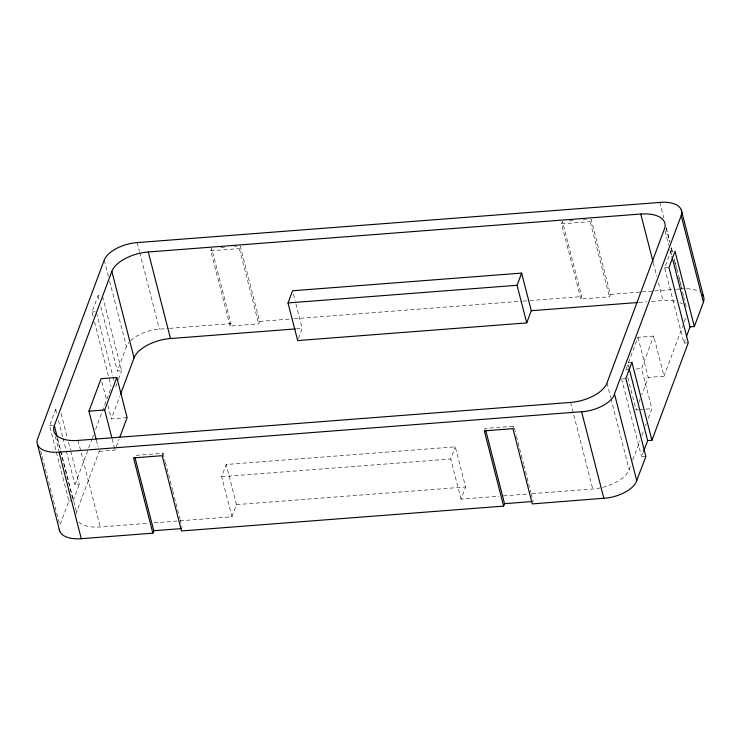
<?xml version="1.0" encoding="UTF-8"?>
<svg xmlns="http://www.w3.org/2000/svg" width="741" height="741" viewBox="0 0 741 741"><rect width="100%" height="100%" fill="white"/><g stroke="black" fill="none" stroke-linecap="round" stroke-linejoin="round"><path stroke-width="0.56" stroke-dasharray="3.71 2.78" d="M60.225 524.295L68.913 500.99L49.591 425.723L55.649 409.486L58.872 409.236M93.116 316.453L91.986 312.026L98.034 295.779L101.258 295.529M70.747 451.213L79.268 484.41L74.971 484.744L88.29 449.009M88.698 447.925L91.93 439.265M92.329 438.181L93.542 434.93M95.561 429.511L111.307 387.284M102.619 296.557L121.654 370.704L117.356 371.037L126.442 346.677A28.473 14.32 -14.4 0 1 128.86 342.611M73.211 500.657L79.268 484.41M115.596 386.95L116.809 383.699M118.421 379.373L121.654 370.704M75.971 514.439A31.465 15.83 -14.4 0 1 76.545 512.235L99.257 451.315L98.396 447.972M127.109 417.618L111.363 418.832L119.727 396.389M99.257 451.315L115.003 450.102L119.042 439.274M230.071 326.059L210.75 250.801L211.657 248.365L230.979 323.622L230.071 326.059L258.711 323.854L259.619 321.418L240.297 246.16L239.389 248.596L258.711 323.854M162.177 455.696L163.085 453.26L134.454 455.465M154.082 522.813L231.97 516.81L221.661 476.676L226.2 464.487L455.27 446.823L465.58 486.967L461.041 499.147L498.832 496.229M231.97 516.81L236.509 504.63L226.2 464.487M298.428 338.535L302.208 328.383L295.39 301.828M461.041 499.147L450.732 459.003L455.27 446.823M484.614 430.049L485.216 428.418L513.856 426.214L516.125 435.069M580.842 299.012L561.539 223.847L562.447 221.411L581.75 296.576L580.842 299.012L609.472 296.808L610.38 294.372L591.077 219.206L590.169 221.642L609.472 296.808M512.939 428.65L513.856 426.214M626.238 368.694L637.945 337.294L653.692 336.081L664.001 376.215L648.245 377.428L641.789 394.758M688.278 342.787L683.98 343.12L664.658 267.862L670.716 251.616L675.005 251.292M648.301 418.322L651.885 408.699L641.576 368.564L653.692 336.081M638.39 409.745L636.139 409.921L637.353 406.67M638.964 402.335L640.178 399.084M602.757 487.337A31.465 15.83 -14.4 0 0 629.174 469.618L630.767 465.339M632.768 459.994L639.937 440.765M641.928 435.421L643.521 431.142M645.513 425.797L646.309 423.667M664.001 376.215L682.72 325.994M684.313 321.714L686.703 315.305M645.893 456.493L641.595 456.827L643.207 452.492M683.98 343.12L685.601 338.794M220.818 247.661L225.403 247.309M234.564 246.596L236.861 246.42M569.32 220.883L575.044 220.438M583.065 219.818L586.502 219.558M210.75 250.801L239.389 248.596M561.539 223.847L590.169 221.642M91.986 312.026L95.2 311.776M664.658 267.862L668.956 267.529M130.712 340.61A28.473 14.32 -14.4 0 1 159.398 329.143L168.485 328.448M169.624 328.356L230.979 323.622M259.619 321.418L292.982 318.843M294.131 318.76L521.923 301.189M523.072 301.105L528.824 300.661M529.972 300.568L581.75 296.576M610.38 294.372L641.058 292M642.197 291.917L653.562 291.037M654.692 290.954L675.144 289.37M676.283 289.286L680.831 288.934M296.483 328.828L302.208 328.383M638.946 302.421L646.958 301.8M651.543 301.448L663 300.568A31.465 15.83 -14.4 0 1 676.163 301.42M631.916 362.229L627.618 362.562L628.766 367.017M629.202 369.518L625.83 369.778L626.404 372.01M635.954 368.999L641.576 368.564M622.635 378.725L625.858 378.475M49.591 425.723L52.815 425.482M639.511 409.653L651.885 408.699M221.661 476.676L450.732 459.003M68.913 500.99L72.136 500.74M236.509 504.63L465.58 486.967M78.889 522.136A31.465 15.83 -14.4 0 0 100.248 526.971L148.357 523.257M503.417 495.877L527.472 494.025M532.047 493.673L592.754 488.986A31.465 15.83 -14.4 0 0 600.756 487.81M684.582 288.749L681.97 288.851L674.273 258.887M659.74 202.302L663.732 217.835M666.298 227.82L669.716 241.14M671.42 247.79L672.847 253.339M666.048 227.95L669.753 242.381M671.179 247.929L672.319 252.366M674.31 260.128L676.589 269.011M678.867 277.884L680.581 284.544M680.868 285.655L683.434 295.64M683.711 296.743L686.851 308.951M670.716 251.616L671.568 254.941M665.057 230.97L668.753 245.401M669.892 249.837L671.605 256.497M653.312 262.842L656.73 276.152M658.434 282.812L663 300.568M637.945 337.294L648.245 377.428M627.831 377.586L636.139 409.921M621.56 378.808L641.595 456.827M606.953 383.069L610.658 397.491M610.945 398.602L629.174 469.618M570.533 402.437L592.754 488.986M516.412 436.171L523.517 463.838M523.794 464.95L530.899 492.617M531.186 493.728L533.177 501.472M293.399 294.075L295.103 300.716M137.178 242.594L139.456 251.477M139.743 252.579L159.398 329.143M163.085 453.26L165.076 461.004M165.363 462.115L172.468 489.782M172.746 490.894L179.85 518.561M180.137 519.663L182.129 527.416M104.222 260.128L108.492 276.773M109.631 281.21L126.442 346.677M98.034 295.779L99.174 300.207M100.878 306.848L117.356 371.037M96.562 312.795L112.762 375.882M113.04 376.993L113.892 380.309M94.542 321.983L111.02 386.172M101.915 382.041L106.5 399.881M107.927 405.447L111.363 418.832M112.141 438.95L115.003 450.102M96.386 440.173L98.108 446.86M78.027 440.423L100.248 526.971M61.077 413.58L67.329 437.931M68.468 442.358L70.46 450.102M55.649 409.486L56.788 413.913M58.493 420.555L62.753 437.153M63.041 438.255L74.971 484.744M57.742 438.996L60.586 450.093M60.873 451.204L76.545 512.235M57.011 437.57L60.141 449.741M60.429 450.852L72.924 499.545M55.316 436.468L59.021 450.899M40.746 451.01L41.885 455.446M42.172 456.558L59.549 524.239M686.592 288.731A28.445 14.311 -14.4 0 1 699.495 291.898M679.988 302.68A31.465 15.83 -14.4 0 1 682.396 303.921"/><path stroke-width="1.11" d="M681.192 215.631L681.683 213.64A28.445 14.311 -14.4 0 0 663.232 202.173L137.178 242.594A28.473 14.32 -14.4 0 0 104.222 260.128L37.615 438.802A28.473 14.32 -14.4 0 0 59.058 452.14L585.233 411.422A28.445 14.311 -14.4 0 0 613.576 396.342L681.192 215.631L703.413 302.18L694.336 326.549L690.038 326.883L686.407 336.627M703.413 302.18L703.904 300.188A28.445 14.311 -14.4 0 0 702.625 294.761M54.325 425.686L111.845 271.373A31.465 15.83 -14.4 0 1 148.274 251.996L640.77 214.019A31.465 15.83 -14.4 0 1 664.482 228.756L606.953 383.069A31.465 15.83 -14.4 0 1 570.533 402.437L78.027 440.423A31.465 15.83 -14.4 0 1 54.325 425.686L57.168 436.773M96.108 439.052L88.948 411.181L101.054 378.688L116.809 377.475L127.109 417.618L119.847 437.107M111.854 437.838L104.694 409.968L116.809 377.475M120.524 394.249L134.075 357.922L111.845 271.373M59.271 529.278A28.473 14.32 -14.4 0 0 81.288 538.688L152.868 533.168L153.776 530.732L135.019 457.679M288.008 302.939L292.547 290.759L521.618 273.096L531.278 310.72L526.74 322.909L297.669 340.573L288.008 302.939L517.079 285.276L521.618 273.096M152.868 533.168L133.547 457.901L162.177 455.696L181.499 530.954L503.63 506.112L504.538 503.676L485.79 430.632M643.614 451.408L647.653 440.58L629.044 368.138M503.63 506.112L484.308 430.854L512.939 428.65L532.27 503.908L607.453 497.971A28.445 14.311 -14.4 0 0 635.797 482.891L645.893 456.493L625.858 378.475L631.916 362.229L651.941 440.247L647.653 440.58M651.941 440.247L688.278 342.787L668.956 267.529L675.005 251.292L694.336 326.549M134.075 357.922A31.465 15.83 -14.4 0 1 170.495 338.544L295.335 328.921M531.278 310.72L637.797 302.513M88.948 411.181L104.694 409.968M153.776 530.732L181.267 528.611M504.538 503.676L532.029 501.555M681.294 209.898L703.515 296.446M672.133 257.155L690.038 326.883M640.77 214.019L653.025 261.73M614.585 394.314L636.806 480.863M581.629 411.839L603.85 498.387M517.079 285.276L526.74 322.909M148.274 251.996L170.495 338.544M59.058 452.14L81.288 538.688M37.485 444.544L59.706 531.093"/></g></svg>
